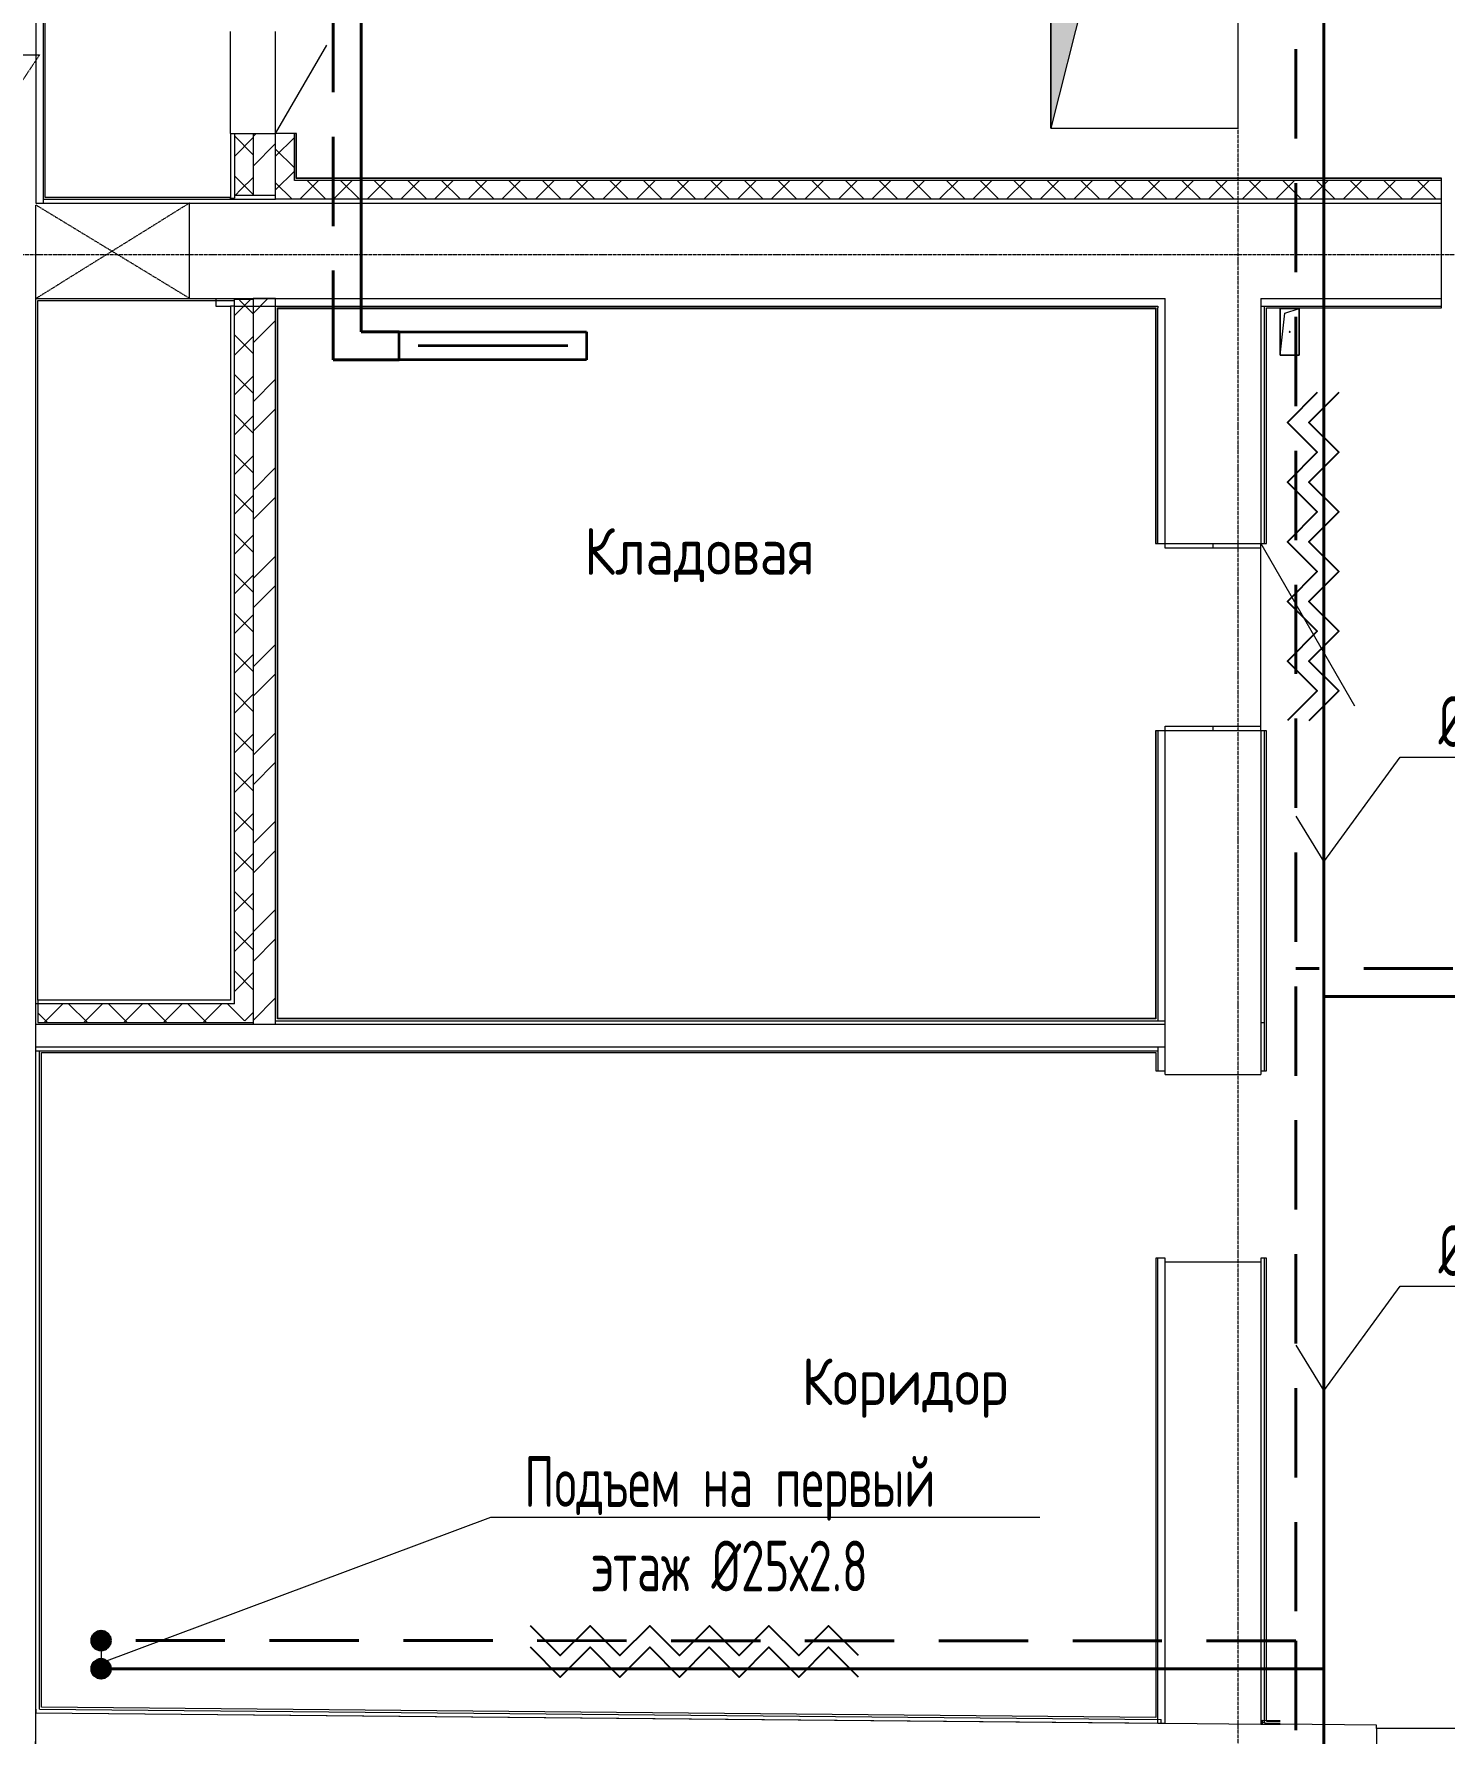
# Model space of a CAD drawing. Header units: millimetres. Extents: x -3929 to 624051, y 52832 to 514950.
# Drawn here: x 166321 to 173846, y 93307 to 102372 of the extents above; entities that cross this region are included whole.
import ezdxf
from ezdxf import colors
from ezdxf.entities.mleader import LeaderData, LeaderLine
from ezdxf.math import Vec2, Vec3

# ---------------------------------------------------------------- set-up
doc = ezdxf.new("R2010")
doc.units = ezdxf.units.MM
for name, pattern in [('ADSK_Линия сетки', [25, 20, -2.5, 0, -2.5]), ('ADSK_Штриховая_ш2 п1', [3, 2, -1]), ('ADSK_Штриховая_ш3 п1_5', [4.5, 3, -1.5]), ('Hidden', [7.14375, 4.7625, -2.38125])]:
    doc.linetypes.add(name, pattern=pattern)
for name, color, linetype, lineweight in [('Двери', 7, 'Continuous', 9), ('Каркас', 7, 'Continuous', 18), ('Марки помещений', 7, 'Continuous', 20), ('Обобщенные модели', 7, 'Continuous', 18), ('ОВ-ИЗОЛЯЦИЯ', 7, 'Continuous', 25), ('ОВ-О-Оборудование', 32, 'Continuous', 35), ('ОВ-ТЕКСТ', 7, 'Continuous', 25), ('Оси', 253, 'Continuous', 9), ('Перекрытие', 7, 'Continuous', 18), ('Стены внутренние', 7, 'Continuous', 18), ('Стены несущие', 7, 'Continuous', 30), ('Стены отделка', 7, 'Continuous', 30), ('Стены перегородки', 7, 'Continuous', 30), ('Стены штриховка', 7, 'Continuous', 9), ('ШТРИХОВКА', 252, 'Continuous', 15)]:
    doc.layers.add(name, color=color, linetype=linetype, lineweight=lineweight)
doc.layers.add('Линии', color=7, linetype='Continuous', lineweight=9, true_color=0x00a600)
doc.layers.add('стояки', color=7, linetype='Continuous')
doc.layers.add('т11.1', color=1, linetype='Continuous', true_color=0xff0000)
doc.layers.add('т21.1', color=5, linetype='Continuous', true_color=0x0000ff)
doc.styles.add('GOST Common_2', font='GOST_Common.ttf', dxfattribs={"width": 0.9, "height": 250})
doc.styles.add('СТИЛЬ', font='simplex.shx', dxfattribs={"width": 0.65})

# ---------------------------------------------------------------- blocks, each defined once
blk = doc.blocks.new('*U2874')
at = {"layer": 'ОВ-О-Оборудование', "color": 32, "ltscale": 0.1, "true_color": 0xcd6928}
for p, q in [((500, 75), (-500, 75)), ((-500, 75), (-500, -75)), ((-400, 0), (400, 0)), ((500, -75), (500, 75)), ((-500, -75), (500, -75))]:
    blk.add_line(p, q, dxfattribs=at)
blk = doc.blocks.new('подвал')
at = {"layer": 'ШТРИХОВКА', "lineweight": 5}
h = blk.add_hatch(color=8, dxfattribs=at)
h.dxf.hatch_style = 1
h.paths.add_polyline_path([(362486.62, -308345.672), (362486.62, -307345.672), (363486.62, -307345.672), (362684.114, -307560.703)])
at = {"layer": 'Двери', "color": 8, "lineweight": 5}
for p, q in [((358349.267, -308375.693), (358621.767, -307903.709)), ((363607.055, -310561.67), (364107.055, -311427.696))]:
    blk.add_line(p, q, dxfattribs=at)
at = {"layer": 'Каркас', "color": 8, "lineweight": 5}
for p, q in [((364224.443, -316866.228), (363711.27, -316861.51)), ((364224.443, -316884.353), (364224.443, -316866.228)), ((365669.443, -316884.353), (364224.443, -316884.353))]:
    blk.add_line(p, q, dxfattribs=at)
at = {"layer": 'Линии', "color": 8, "linetype": 'ADSK_Штриховая_ш3 п1_5', "lineweight": 5}
for p, q in [((356559.267, -307955.67), (357089.267, -307955.67)), ((357089.267, -307955.67), (356559.267, -308745.67)), ((357889.862, -308745.67), (357069.267, -309255.67)), ((357069.267, -309255.67), (357069.267, -308755.67)), ((357069.267, -308755.67), (357889.862, -309253.917)), ((357889.862, -309253.917), (357889.862, -308745.67))]:
    blk.add_line(p, q, dxfattribs=at)
at = {"layer": 'Обобщенные модели', "color": 8, "lineweight": 5}
for p, q in [((363711.543, -309557.73), (363711.543, -309307.73)), ((363711.543, -309307.73), (363811.543, -309307.73)), ((363811.543, -309307.73), (363711.543, -309307.73)), ((363711.543, -309307.73), (363711.543, -309557.73)), ((363711.543, -309557.73), (363736.543, -309332.73)), ((363736.543, -309332.73), (363811.543, -309307.73)), ((363811.543, -309307.73), (363811.543, -309557.73)), ((363811.543, -309557.73), (363811.543, -309307.73)), ((363811.543, -309557.73), (363711.543, -309557.73)), ((363711.543, -309557.73), (363811.543, -309557.73))]:
    blk.add_line(p, q, dxfattribs=at)
for start, end in [(0, 180), (180, 0), (60, 165), (195, 270), (300, 0)]:
    blk.add_arc((363761.543, -309432.73), 2.5, start, end, dxfattribs=at)
at = {"layer": 'Оси', "color": 8, "linetype": 'ADSK_Линия сетки', "lineweight": 5}
for p, q in [((363486.62, -349917.118), (363486.62, -301342.622)), ((353372.326, -309020.621), (419602.055, -309020.621))]:
    blk.add_line(p, q, dxfattribs=at)
at = {"layer": 'Перекрытие', "color": 8, "lineweight": 5}
for p, q in [((362486.62, -307345.672), (362486.62, -308345.672)), ((363486.62, -308345.672), (363486.62, -307345.672)), ((358109.267, -308375.693), (358109.267, -307830.693)), ((358349.267, -308375.693), (358349.267, -307830.693)), ((362486.62, -308345.672), (363486.62, -308345.672)), ((364572.055, -309000.67), (364571.055, -309000.67)), ((363097.055, -310586.67), (363097.055, -310561.67)), ((363607.055, -310586.67), (363097.055, -310586.67)), ((363352.055, -310561.67), (363352.055, -310586.67)), ((363607.055, -311561.67), (363607.055, -310561.67)), ((363097.055, -311561.67), (363097.055, -311536.67)), ((363097.055, -311536.67), (363607.055, -311536.67)), ((363352.055, -311536.67), (363352.055, -311561.67))]:
    blk.add_line(p, q, dxfattribs=at)
at = {"layer": 'Стены внутренние', "color": 8, "linetype": 'Continuous', "lineweight": 5}
for p, q in [((358229.267, -308391.698), (358245.272, -308375.693)), ((358229.267, -308488.028), (358129.267, -308388.028)), ((358129.267, -308497.002), (358229.267, -308397.002)), ((358229.267, -308548.852), (358349.267, -308428.852)), ((358205.24, -308676.133), (358129.267, -308600.16)), ((358162.268, -308676.133), (358229.267, -308609.134)), ((358135.207, -308703.193), (358162.268, -308676.133)), ((358229.267, -308700.16), (358205.24, -308676.133)), ((358129.267, -309345.53), (358213.329, -309261.467)), ((358229.267, -309336.556), (358156.995, -309264.284)), ((358229.267, -309334.625), (358308.221, -309255.67)), ((358229.267, -309491.779), (358349.267, -309371.779)), ((358229.267, -309548.688), (358129.267, -309448.688)), ((358129.267, -309557.662), (358229.267, -309457.662)), ((358229.267, -309760.82), (358129.267, -309660.82)), ((358129.267, -309769.794), (358229.267, -309669.794)), ((358229.267, -309806.089), (358349.267, -309686.089)), ((358229.267, -309972.952), (358129.267, -309872.952)), ((358129.267, -309981.926), (358229.267, -309881.926)), ((358229.267, -309963.243), (358349.267, -309843.243)), ((358229.267, -310185.084), (358129.267, -310085.084)), ((358129.267, -310194.058), (358229.267, -310094.058)), ((358229.267, -310277.552), (358349.267, -310157.552)), ((358229.267, -310397.216), (358129.267, -310297.216)), ((358129.267, -310406.19), (358229.267, -310306.19)), ((358229.267, -310434.706), (358349.267, -310314.706)), ((358229.267, -310609.348), (358129.267, -310509.348)), ((358129.267, -310618.322), (358229.267, -310518.322)), ((358229.267, -310749.015), (358349.267, -310629.015)), ((358229.267, -310821.48), (358129.267, -310721.48)), ((358129.267, -310830.454), (358229.267, -310730.454)), ((358229.267, -310906.169), (358349.267, -310786.169)), ((358229.267, -311033.612), (358129.267, -310933.612)), ((358129.267, -311042.586), (358229.267, -310942.586)), ((358229.267, -311220.479), (358349.267, -311100.479)), ((358229.267, -311245.744), (358129.267, -311145.744)), ((358129.267, -311254.718), (358229.267, -311154.718)), ((358229.267, -311377.633), (358349.267, -311257.633)), ((358229.267, -311457.876), (358129.267, -311357.876)), ((358129.267, -311466.85), (358229.267, -311366.85)), ((358229.267, -311670.008), (358129.267, -311570.008)), ((358129.267, -311678.982), (358229.267, -311578.982)), ((358229.267, -311691.942), (358349.267, -311571.942)), ((358229.267, -311849.096), (358349.267, -311729.096)), ((358229.267, -311882.14), (358129.267, -311782.14)), ((358129.267, -311891.114), (358229.267, -311791.114)), ((358229.267, -312094.272), (358129.267, -311994.272)), ((358129.267, -312103.246), (358229.267, -312003.246)), ((358229.267, -312163.406), (358349.267, -312043.406)), ((358229.267, -312306.405), (358129.267, -312206.405)), ((358129.267, -312315.378), (358229.267, -312215.378)), ((358229.267, -312320.56), (358349.267, -312200.56)), ((358229.267, -312518.537), (358129.267, -312418.537)), ((358129.267, -312527.51), (358229.267, -312427.51)), ((358229.267, -312634.869), (358349.267, -312514.869)), ((358229.267, -312730.669), (358129.267, -312630.669)), ((358129.267, -312739.642), (358229.267, -312639.642)), ((358229.267, -312792.023), (358349.267, -312672.023)), ((358229.267, -312942.801), (358129.267, -312842.801)), ((358129.267, -312951.774), (358229.267, -312851.774)), ((358229.267, -313106.333), (358349.267, -312986.333)), ((357132.184, -313118.51), (357079.267, -313065.593)), ((357114.003, -313118.51), (357214.003, -313018.51)), ((357344.316, -313118.51), (357244.316, -313018.51)), ((357326.135, -313118.51), (357426.135, -313018.51)), ((357556.448, -313118.51), (357456.448, -313018.51)), ((357538.267, -313118.51), (357638.267, -313018.51)), ((357768.58, -313118.51), (357668.58, -313018.51)), ((357750.399, -313118.51), (357850.399, -313018.51)), ((357980.712, -313118.51), (357880.712, -313018.51)), ((357962.531, -313118.51), (358062.531, -313018.51)), ((358129.267, -313054.933), (358092.844, -313018.51)), ((358182.844, -313108.51), (358129.267, -313054.933)), ((358184.663, -313108.51), (358229.267, -313063.906))]:
    blk.add_line(p, q, dxfattribs=at)
at = {"layer": 'Стены несущие', "color": 8, "lineweight": 5}
for p, q in [((357069.267, -302799.477), (357069.267, -308745.67)), ((358229.267, -308375.693), (358349.267, -308375.693)), ((358229.267, -308375.693), (358229.267, -308703.193)), ((358349.267, -308703.193), (358349.267, -308375.693)), ((358229.267, -308703.193), (358349.267, -308703.193)), ((357069.267, -308745.67), (364571.055, -308745.67)), ((364571.055, -309255.67), (364571.055, -308745.67)), ((357069.267, -309255.67), (363097.055, -309255.67)), ((357069.267, -324953.096), (357069.267, -309255.67)), ((358229.267, -309254.808), (358229.267, -313128.51)), ((358349.267, -309254.808), (358229.267, -309254.808)), ((358349.267, -313128.51), (358349.267, -309254.808)), ((363097.055, -310561.67), (363097.055, -309255.67)), ((363607.055, -309255.67), (364571.055, -309255.67)), ((363607.055, -309255.67), (363607.055, -310561.67)), ((363097.055, -310561.67), (363607.055, -310561.67)), ((363607.055, -311561.67), (363097.055, -311561.67)), ((363097.055, -313395.67), (363097.055, -311561.67)), ((363607.055, -311561.67), (363607.055, -313395.67)), ((363097.055, -313395.67), (363607.055, -313395.67)), ((363607.055, -314395.67), (363097.055, -314395.67)), ((363097.055, -316855.864), (363097.055, -314395.67)), ((363607.055, -314395.67), (363607.055, -316860.552)), ((357066.169, -317180.437), (357069.662, -316800.453)), ((357069.662, -316800.453), (363097.055, -316855.864)), ((363607.055, -316860.552), (363711.27, -316861.51)), ((364224.443, -316884.353), (364224.443, -320980.563))]:
    blk.add_line(p, q, dxfattribs=at)
at = {"layer": 'Стены отделка', "color": 8, "lineweight": 5}
for p, q in [((357109.267, -302800.039), (357109.267, -308745.67)), ((357119.267, -308715.67), (357119.267, -302849.854)), ((358109.267, -308375.693), (358109.267, -308715.67)), ((358109.267, -308375.693), (358229.267, -308375.693)), ((358129.267, -308375.693), (358129.267, -308720.67)), ((358461.267, -308375.693), (358349.267, -308375.693)), ((358449.267, -308625.67), (358449.267, -308375.693)), ((358459.267, -308615.67), (358459.267, -308375.693)), ((358461.267, -308613.67), (358461.267, -308375.693)), ((364571.055, -308625.67), (358449.267, -308625.67)), ((364571.055, -308615.67), (358459.267, -308615.67)), ((364571.055, -308613.67), (358461.267, -308613.67)), ((364571.055, -308745.67), (364571.055, -308613.67)), ((357109.267, -308725.67), (358349.267, -308725.67)), ((358109.267, -308715.67), (357119.267, -308715.67)), ((358109.267, -308720.67), (358129.267, -308720.67)), ((358109.267, -308725.67), (358109.267, -308720.67)), ((358129.267, -308703.193), (358229.267, -308703.193)), ((358349.267, -308725.67), (358349.267, -308703.193)), ((358399.267, -308725.67), (358349.267, -308725.67)), ((357079.267, -312998.51), (357079.267, -309265.67)), ((357079.267, -309265.67), (358129.267, -309265.67)), ((358029.853, -309255.67), (358029.853, -309295.67)), ((358129.267, -309260.67), (358129.267, -309255.67)), ((358229.267, -309260.67), (358129.267, -309260.67)), ((358129.267, -313018.51), (358129.267, -309265.67)), ((364571.055, -309305.67), (364571.055, -309255.67)), ((358029.853, -309295.67), (358109.267, -309295.67)), ((358109.267, -309295.67), (358109.267, -312998.51)), ((358129.267, -309295.67), (363057.055, -309295.67)), ((358361.267, -309307.67), (363045.055, -309307.67)), ((358361.267, -313096.51), (358361.267, -309307.67)), ((363045.055, -309307.67), (363045.055, -310561.67)), ((363057.055, -309295.67), (363057.055, -309305.67)), ((363607.055, -309295.67), (363637.055, -309295.67)), ((363637.055, -310561.67), (363637.055, -309305.67)), ((363637.055, -309305.67), (364571.055, -309305.67)), ((363045.055, -310561.67), (363097.055, -310561.67)), ((363607.055, -310561.67), (363637.055, -310561.67)), ((363097.055, -311561.67), (363045.055, -311561.67)), ((363045.055, -311561.67), (363045.055, -313096.51)), ((363637.055, -311561.67), (363607.055, -311561.67)), ((363637.055, -313375.67), (363637.055, -311561.67)), ((358109.267, -312998.51), (357079.267, -312998.51)), ((358129.267, -313018.51), (357069.267, -313018.51)), ((357079.267, -313018.51), (357079.267, -313118.51)), ((357079.267, -313118.51), (358229.267, -313118.51)), ((358349.267, -313108.51), (363097.055, -313108.51)), ((363045.055, -313096.51), (358361.267, -313096.51)), ((363607.055, -313118.51), (363627.055, -313118.51)), ((357069.267, -313268.51), (363057.055, -313268.51)), ((357089.267, -316780.633), (357089.267, -313268.51)), ((363057.055, -313248.51), (363057.055, -313375.67)), ((357099.267, -313278.51), (363047.055, -313278.51)), ((357099.267, -316770.724), (357099.267, -313278.51)), ((363047.055, -313278.51), (363047.055, -313375.67)), ((363047.055, -313375.67), (363097.055, -313375.67)), ((363607.055, -313375.67), (363637.055, -313375.67)), ((363097.055, -314375.67), (363047.055, -314375.67)), ((363047.055, -314375.67), (363047.055, -316825.403)), ((363057.055, -316855.864), (363057.055, -314375.67)), ((363097.055, -314395.67), (363097.055, -314375.67)), ((363607.055, -314375.67), (363607.055, -314395.67)), ((363637.055, -314375.67), (363607.055, -314375.67)), ((363637.055, -316844.536), (363637.055, -314375.67)), ((357069.267, -316780.449), (357069.846, -316780.454)), ((357069.846, -316780.454), (357069.662, -316800.453)), ((357069.662, -316800.453), (363075.134, -316855.662)), ((357089.267, -316780.633), (363075.318, -316835.663)), ((363047.055, -316825.403), (357099.267, -316770.724)), ((363057.055, -316855.864), (363097.055, -316855.864)), ((363075.134, -316855.662), (363075.318, -316835.663)), ((363607.055, -316850.644), (363627.055, -316850.644)), ((363616.963, -316860.643), (363617.146, -316840.644)), ((363617.146, -316840.644), (363711.27, -316841.51)), ((363627.055, -316850.644), (363627.055, -316854.451)), ((363627.055, -316854.451), (363711.27, -316855.171)), ((363637.055, -316844.536), (363711.27, -316845.17))]:
    blk.add_line(p, q, dxfattribs=at)
at = {"layer": 'Стены перегородки', "color": 8, "lineweight": 5}
for p, q in [((363097.055, -313128.51), (357069.267, -313128.51)), ((357069.267, -313248.51), (363097.055, -313248.51))]:
    blk.add_line(p, q, dxfattribs=at)
at = {"layer": 'Стены штриховка', "color": 8, "lineweight": 5}
for p, q in [((358109.267, -308720.67), (358109.267, -308715.67)), ((364571.055, -308725.67), (358399.267, -308725.67)), ((358129.267, -309265.67), (358129.267, -309260.67)), ((358129.267, -309295.67), (358109.267, -309295.67)), ((358359.267, -309305.67), (363047.055, -309305.67)), ((358359.267, -313098.51), (358359.267, -309305.67)), ((363047.055, -309305.67), (363047.055, -310561.67)), ((363057.055, -310561.67), (363057.055, -309305.67)), ((363627.055, -310561.67), (363627.055, -309295.67)), ((363637.055, -309295.67), (364571.055, -309295.67)), ((363047.055, -311561.67), (363047.055, -313098.51)), ((363057.055, -311561.67), (363057.055, -313108.51)), ((363627.055, -313375.67), (363627.055, -311561.67)), ((357079.267, -312998.51), (357079.267, -313018.51)), ((363047.055, -313098.51), (358359.267, -313098.51)), ((363627.055, -316850.644), (363627.055, -314375.67)), ((363097.055, -316855.864), (363607.055, -316860.552)), ((364224.443, -316866.228), (363711.27, -316861.51)), ((364224.443, -316884.353), (364224.443, -316866.228))]:
    blk.add_line(p, q, dxfattribs=at)
at = {"layer": 'ШТРИХОВКА', "color": 8, "lineweight": 5}
for p, q in [((362486.62, -308345.672), (362486.62, -307345.672)), ((362684.114, -307560.703), (362486.62, -308345.672))]:
    blk.add_line(p, q, dxfattribs=at)
at = {"layer": 'ШТРИХОВКА', "color": 8, "linetype": 'Continuous', "lineweight": 5}
for p, q in [((358449.267, -308378.516), (358446.444, -308375.693)), ((358349.267, -308496.205), (358449.267, -308396.205)), ((358449.267, -308558.121), (358349.267, -308458.121)), ((358349.267, -308675.81), (358449.267, -308575.81)), ((358437.211, -308725.67), (358349.267, -308637.726)), ((358479.011, -308725.67), (358579.011, -308625.67)), ((358616.816, -308725.67), (358516.816, -308625.67)), ((358658.616, -308725.67), (358758.616, -308625.67)), ((358796.421, -308725.67), (358696.421, -308625.67)), ((358838.221, -308725.67), (358938.221, -308625.67)), ((358976.026, -308725.67), (358876.026, -308625.67)), ((359017.827, -308725.67), (359117.827, -308625.67)), ((359155.631, -308725.67), (359055.631, -308625.67)), ((359197.432, -308725.67), (359297.432, -308625.67)), ((359335.237, -308725.67), (359235.237, -308625.67)), ((359377.037, -308725.67), (359477.037, -308625.67)), ((359514.842, -308725.67), (359414.842, -308625.67)), ((359556.642, -308725.67), (359656.642, -308625.67)), ((359694.447, -308725.67), (359594.447, -308625.67)), ((359736.247, -308725.67), (359836.247, -308625.67)), ((359874.052, -308725.67), (359774.052, -308625.67)), ((359915.852, -308725.67), (360015.852, -308625.67)), ((360053.657, -308725.67), (359953.657, -308625.67)), ((360095.457, -308725.67), (360195.457, -308625.67)), ((360233.262, -308725.67), (360133.262, -308625.67)), ((360275.062, -308725.67), (360375.062, -308625.67)), ((360412.867, -308725.67), (360312.867, -308625.67)), ((360454.668, -308725.67), (360554.668, -308625.67)), ((360592.472, -308725.67), (360492.472, -308625.67)), ((360634.273, -308725.67), (360734.273, -308625.67)), ((360772.078, -308725.67), (360672.078, -308625.67)), ((360813.878, -308725.67), (360913.878, -308625.67)), ((360951.683, -308725.67), (360851.683, -308625.67)), ((360993.483, -308725.67), (361093.483, -308625.67)), ((361131.288, -308725.67), (361031.288, -308625.67)), ((361173.088, -308725.67), (361273.088, -308625.67)), ((361310.893, -308725.67), (361210.893, -308625.67)), ((361352.693, -308725.67), (361452.693, -308625.67)), ((361490.498, -308725.67), (361390.498, -308625.67)), ((361532.298, -308725.67), (361632.298, -308625.67)), ((361670.103, -308725.67), (361570.103, -308625.67)), ((361711.903, -308725.67), (361811.903, -308625.67)), ((361849.708, -308725.67), (361749.708, -308625.67)), ((361891.509, -308725.67), (361991.509, -308625.67)), ((362029.313, -308725.67), (361929.313, -308625.67)), ((362071.114, -308725.67), (362171.114, -308625.67)), ((362208.919, -308725.67), (362108.919, -308625.67)), ((362250.719, -308725.67), (362350.719, -308625.67)), ((362388.524, -308725.67), (362288.524, -308625.67)), ((362430.324, -308725.67), (362530.324, -308625.67)), ((362568.129, -308725.67), (362468.129, -308625.67)), ((362609.929, -308725.67), (362709.929, -308625.67)), ((362747.734, -308725.67), (362647.734, -308625.67)), ((362789.534, -308725.67), (362889.534, -308625.67)), ((362927.339, -308725.67), (362827.339, -308625.67)), ((362969.139, -308725.67), (363069.139, -308625.67)), ((363106.944, -308725.67), (363006.944, -308625.67)), ((363148.744, -308725.67), (363248.744, -308625.67)), ((363286.549, -308725.67), (363186.549, -308625.67)), ((363328.35, -308725.67), (363428.35, -308625.67)), ((363466.154, -308725.67), (363366.154, -308625.67)), ((363507.955, -308725.67), (363607.955, -308625.67)), ((363645.76, -308725.67), (363545.76, -308625.67)), ((363687.56, -308725.67), (363787.56, -308625.67)), ((363825.365, -308725.67), (363725.365, -308625.67)), ((363867.165, -308725.67), (363967.165, -308625.67)), ((364004.97, -308725.67), (363904.97, -308625.67)), ((364046.77, -308725.67), (364146.77, -308625.67)), ((364184.575, -308725.67), (364084.575, -308625.67)), ((364226.375, -308725.67), (364326.375, -308625.67)), ((364364.18, -308725.67), (364264.18, -308625.67)), ((364405.98, -308725.67), (364505.98, -308625.67)), ((364543.785, -308725.67), (364443.785, -308625.67))]:
    blk.add_line(p, q, dxfattribs=at)
at = {"layer": 'Марки помещений', "color": 8, "lineweight": 5, "style": 'GOST Common_2', "width": 0.9}
for s, p in [('Кладовая', (359995.833, -310729.02)), ('Коридор', (361157.156, -315159.019))]:
    blk.add_text(s, height=250, dxfattribs=at).set_placement(p)

msp = doc.modelspace()

# ---------------------------------------------------------------- hatches: boundary and pattern name
at = {"layer": 'т11.1', "lineweight": 40}
h = msp.add_hatch(color=256, dxfattribs=at)
h.dxf.hatch_style = 1
h.paths.add_polyline_path([(166728.767, 93649.473, 1), (166628.767, 93649.473, 1)])
at = {"layer": 'т21.1', "linetype": 'ADSK_Штриховая_ш2 п1', "lineweight": 40, "ltscale": 50}
h = msp.add_hatch(color=256, dxfattribs=at)
h.dxf.hatch_style = 1
h.paths.add_polyline_path([(166728.767, 93799.865, 1), (166628.767, 93799.865, 1)])

# ---------------------------------------------------------------- linework, layer by layer
at = {"layer": 'ОВ-ИЗОЛЯЦИЯ', "color": 7, "linetype": 'ByBlock'}
for points in [[(173169.626, 100458.093), (173010.527, 100298.994), (173169.626, 100139.895), (173010.527, 99980.795), (173169.626, 99821.696), (173010.527, 99662.597), (173169.626, 99503.498), (173010.527, 99344.399), (173169.626, 99185.3), (173010.527, 99026.201), (173169.626, 98867.102), (173010.527, 98708.003)], [(173284.567, 100457.944), (173125.468, 100298.845), (173284.567, 100139.746), (173125.468, 99980.647), (173284.567, 99821.548), (173125.468, 99662.449), (173284.567, 99503.35), (173125.468, 99344.251), (173284.567, 99185.152), (173125.468, 99026.053), (173284.567, 98866.954), (173125.468, 98707.855)], [(170720.707, 93720.02), (170561.608, 93879.119), (170402.509, 93720.02), (170243.41, 93879.119), (170084.311, 93720.02), (169925.212, 93879.119), (169766.112, 93720.02), (169607.013, 93879.119), (169447.914, 93720.02), (169288.815, 93879.119), (169129.716, 93720.02), (168970.617, 93879.119)], [(170720.558, 93605.079), (170561.459, 93764.178), (170402.36, 93605.079), (170243.261, 93764.178), (170084.162, 93605.079), (169925.063, 93764.178), (169765.964, 93605.079), (169606.865, 93764.178), (169447.766, 93605.079), (169288.667, 93764.178), (169129.568, 93605.079), (168970.469, 93764.178)]]:
    msp.add_lwpolyline(points, dxfattribs=at)
at = {"layer": 'т11.1', "lineweight": 40}
for p, q in [((168066.891, 100782.556), (168066.891, 106876.923)), ((173205.017, 106726.923), (173205.017, 93649.473)), ((168270.413, 100782.556), (168066.891, 100782.556)), ((175322.72, 97236.359), (173205.017, 97236.359)), ((173205.017, 93649.473), (166678.767, 93649.473)), ((173205.017, 93649.473), (173205.017, 74177.203))]:
    msp.add_line(p, q, dxfattribs=at)
msp.add_circle((166678.767, 93649.473), 50, dxfattribs=at)
at = {"layer": 'т21.1', "linetype": 'Hidden', "lineweight": 40, "ltscale": 100}
for p, q in [((167916.891, 100632.556), (167916.891, 107026.923)), ((173055.017, 106576.923), (173055.017, 93799.069)), ((168270.413, 100632.556), (167916.891, 100632.556)), ((175322.72, 97386.359), (173055.017, 97386.359)), ((173055.017, 93799.069), (166678.767, 93799.865)), ((173055.017, 93799.069), (173055.017, 74027.203))]:
    msp.add_line(p, q, dxfattribs=at)
at = {"layer": 'т21.1', "lineweight": 40, "ltscale": 50}
msp.add_circle((166678.767, 93799.865), 50, dxfattribs=at)

# ---------------------------------------------------------------- block references
at = {"layer": 'ОВ-О-Оборудование', "ltscale": 10, "xscale": -1}
msp.add_blockref('*U2874', (168770.413, 100707.556), dxfattribs=at)
at = {"layer": 'стояки', "color": 5, "lineweight": 40}
msp.add_blockref('подвал', (-190738.98, 410215.433), dxfattribs=at)

# ---------------------------------------------------------------- leaders
at = {"layer": 'ОВ-ТЕКСТ', "color": 7}
ml = msp.add_multileader_mtext('Standard', dxfattribs=at)
ml.set_content('\\A1; %%C25х2.8  ', color=7, style='СТИЛЬ')
ml.set_leader_properties(color=7, lineweight=18)
ml.build(insert=Vec2(0, 0))
ml.multileader.update_dxf_attribs({"text_left_attachment_type": 6, "text_right_attachment_type": 6, "dogleg_length": 0.36, "arrow_head_size": 0.126})
ctx = ml.context
ctx.base_point, ctx.char_height, ctx.arrow_head_size, ctx.landing_gap_size, ctx.plane_origin = Vec3(173612.266, 98513.73), 270, 0.126, 0.063, Vec3(188212.364, 99985.61)
ctx.left_attachment, ctx.right_attachment, ctx.text_align_type = 6, 6, 1
notes = []
notes.append((ctx, [(0, (1, 1, 0), (173612.014, 98513.73), (1, 0), 0.252, [(0, [(173055.017, 98198.157), (173205.017, 97954.76)], 0, [])])]))
ctx.mtext.insert, ctx.mtext.width, ctx.mtext.alignment, ctx.mtext.flow_direction = Vec3(174176.436, 98837.73), 4851.61703, 2, 5
ml = msp.add_multileader_mtext('Standard', dxfattribs=at)
ml.set_content('\\A1; %%C25х2.8  ', color=7, style='СТИЛЬ')
ml.set_leader_properties(color=7, lineweight=18)
ml.build(insert=Vec2(0, 0))
ml.multileader.update_dxf_attribs({"text_left_attachment_type": 6, "text_right_attachment_type": 6, "dogleg_length": 0.36, "arrow_head_size": 0.126})
ctx = ml.context
ctx.base_point, ctx.char_height, ctx.arrow_head_size, ctx.landing_gap_size, ctx.plane_origin = Vec3(173612.266, 95691.186), 270, 0.126, 0.063, Vec3(188212.364, 97163.066)
ctx.left_attachment, ctx.right_attachment, ctx.text_align_type = 6, 6, 1
notes.append((ctx, [(0, (1, 1, 0), (173612.014, 95691.186), (1, 0), 0.252, [(0, [(173055.017, 95375.613), (173205.017, 95132.216)], 0, [])])]))
ctx.mtext.insert, ctx.mtext.width, ctx.mtext.alignment, ctx.mtext.flow_direction = Vec3(174176.436, 96015.186), 4851.61703, 2, 5
ml = msp.add_multileader_mtext('Standard', dxfattribs=at)
ml.set_content('\\A1;Подъем на первый этаж %%C25х2.8 ', color=7, style='СТИЛЬ')
ml.set_leader_properties(color=7, lineweight=18)
ml.build(insert=Vec2(0, 0))
ml.multileader.update_dxf_attribs({"text_left_attachment_type": 6, "text_right_attachment_type": 6, "dogleg_length": 0.36, "arrow_head_size": 0.126})
ctx = ml.context
ctx.base_point, ctx.char_height, ctx.arrow_head_size, ctx.landing_gap_size, ctx.plane_origin = Vec3(168759.249, 94458.973), 270, 0.126, 0.063, Vec3(178914.849, 86739.026)
ctx.left_attachment, ctx.right_attachment, ctx.text_align_type = 6, 6, 1
notes.append((ctx, [(0, (1, 1, 0), (168758.997, 94458.973), (1, 0), 0.252, [(0, [(166678.767, 93799.865), (166678.767, 93681.386)], 0, [])])]))
ctx.mtext.insert, ctx.mtext.width, ctx.mtext.defined_height, ctx.mtext.alignment, ctx.mtext.flow_direction = Vec3(170033.776, 94782.973), 2900.40337, 1165.442, 2, 5
for ctx, leaders in notes:
    for number, flags, end, landing, length, lines in leaders:
        leader = LeaderData()
        leader.index, (leader.has_last_leader_line, leader.has_dogleg_vector, leader.attachment_direction) = number, flags
        leader.last_leader_point, leader.dogleg_vector, leader.dogleg_length = Vec3(end), Vec3(landing), length
        for number, points, colour, breaks in lines:
            line = LeaderLine()
            line.index, line.vertices, line.color, line.breaks = number, Vec3.list(points), colors.encode_raw_color(colour), breaks
            leader.lines.append(line)
        ctx.leaders.append(leader)

doc.saveas('drawing.dxf')
